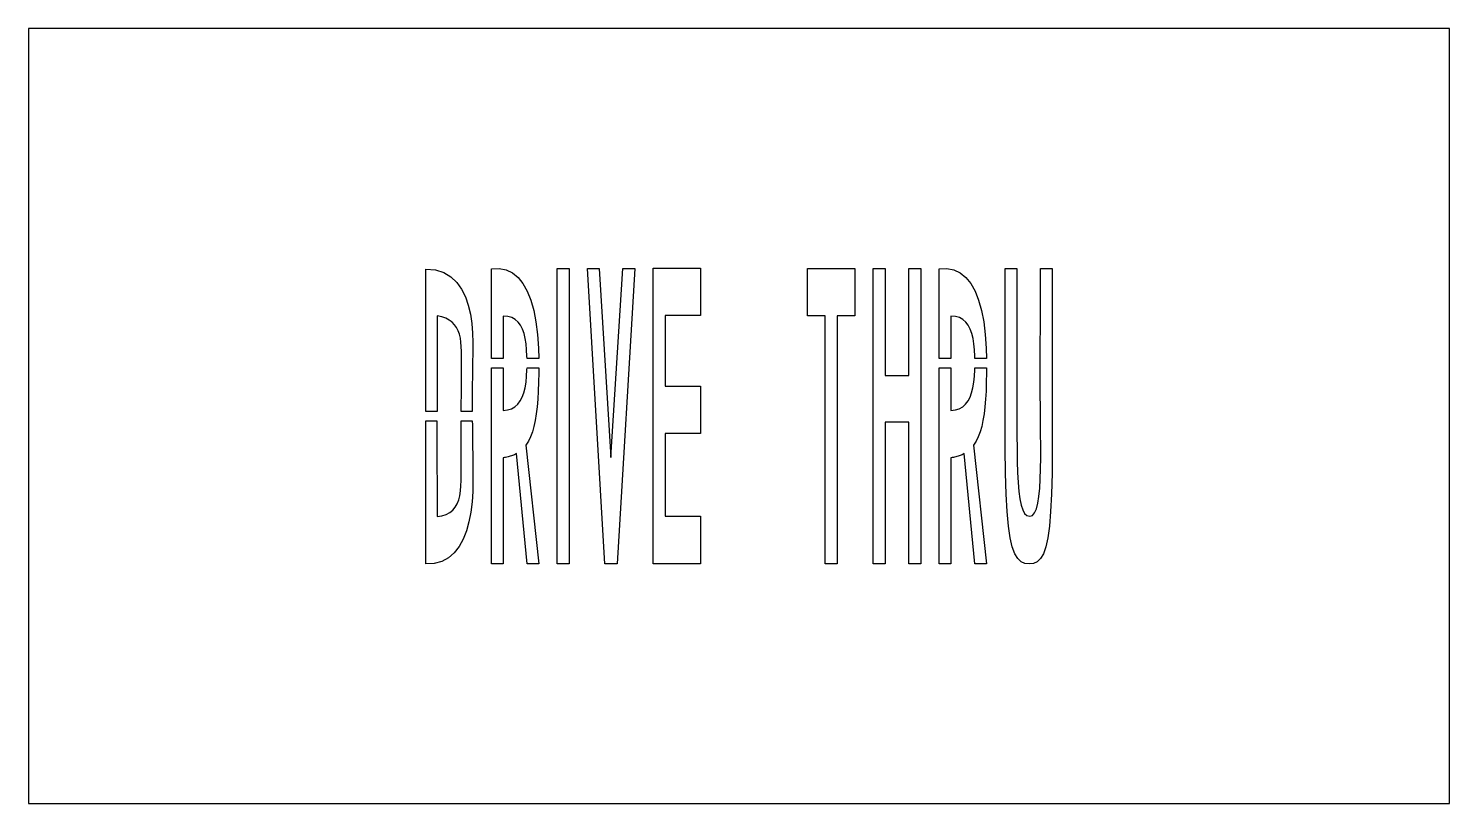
# Model space of a CAD drawing. Extents: x 0 to 77, y 0 to 42.
import ezdxf

# ---------------------------------------------------------------- set-up
doc = ezdxf.new("R2010")
doc.units = 0
doc.layers.add('CUT', color=7, linetype='Continuous')
doc.layers.add('OUTSIDE', color=1, linetype='Continuous')

msp = doc.modelspace()

# ---------------------------------------------------------------- linework, layer by layer
at = {"layer": 'CUT'}
for points in [[(23.9488, 26.5112), (24.024, 26.0072), (24.0688, 25.4952), (24.0864, 24.988), (24.0832, 24.4968), (24.0672, 23.8168), (24.056, 23.1944), (24.0496, 22.6152), (24.0464, 22.068), (24.0464, 21.5416), (24.0473, 21.2422), (23.4522, 21.2422), (23.4528, 21.5336), (23.456, 22.2952), (23.4576, 23.0088), (23.4592, 23.6376), (23.4608, 24.1464), (23.4608, 24.5), (23.4544, 24.7576), (23.4368, 24.9976), (23.4032, 25.2216), (23.3552, 25.4296), (23.288, 25.62), (23.2, 25.7928), (23.0896, 25.9464), (22.9568, 26.0824), (22.7968, 26.2008), (22.6112, 26.2984), (22.3936, 26.3752), (22.1456, 26.4344), (22.1456, 25.5272), (22.144, 24.62), (22.1424, 23.7128), (22.1408, 22.8056), (22.1392, 21.8984), (22.138, 21.2422), (21.5232, 21.2422), (21.5232, 22.3064), (21.5232, 23.6376), (21.5232, 24.9688), (21.5232, 26.3), (21.5232, 27.6312), (21.5232, 28.9624), (22.0528, 28.9144), (22.5072, 28.7688), (22.8912, 28.5384), (23.2112, 28.236), (23.4704, 27.8712), (23.6768, 27.4536), (23.8336, 26.9976)], [(27.2208, 27.2792), (27.3776, 26.7224), (27.4992, 26.1), (27.5856, 25.4152), (27.6368, 24.6696), (27.648, 24.1078), (27.0145, 24.1078), (27.0128, 24.2376), (26.9952, 24.5848), (26.9648, 24.9064), (26.9184, 25.2024), (26.8544, 25.4712), (26.7696, 25.7096), (26.664, 25.916), (26.5328, 26.0904), (26.3744, 26.228), (26.1888, 26.3288), (25.9712, 26.3896), (25.7216, 26.4104), (25.7216, 25.9848), (25.7216, 25.5592), (25.7216, 25.1336), (25.7216, 24.708), (25.7216, 24.2824), (25.7216, 24.1078), (25.0864, 24.1078), (25.0864, 24.9864), (25.0864, 26.3192), (25.0864, 27.652), (25.0864, 28.9816), (25.504, 28.9992), (25.8848, 28.9224), (26.2256, 28.7576), (26.5296, 28.5064), (26.7968, 28.1736), (27.0272, 27.764)], [(29.2928, 28.988), (29.2928, 12.988), (28.6528, 12.988), (28.6528, 28.988)], [(32.8528, 28.9944), (31.9072, 12.988), (31.2384, 12.988), (30.2928, 28.9944), (30.9152, 28.9944), (31.5616, 18.7512), (32.2064, 28.9944)], [(36.4144, 22.612), (36.4144, 20.052), (34.4928, 20.052), (34.4928, 15.572), (36.4144, 15.572), (36.4144, 12.988), (33.8528, 12.988), (33.8528, 29.012), (36.4144, 29.012), (36.4144, 26.452), (34.4928, 26.452), (34.4928, 22.612)], [(43.1744, 12.988), (43.1744, 26.428), (42.2144, 26.428), (42.2144, 28.988), (44.776, 28.988), (44.776, 26.428), (43.8144, 26.428), (43.8144, 12.988)], [(47.7056, 28.9864), (48.3472, 28.9864), (48.3472, 12.988), (47.7056, 12.988), (47.7056, 20.6664), (46.4192, 20.6664), (46.4192, 12.988), (45.776, 12.988), (45.776, 28.9864), (46.4192, 28.9864), (46.4192, 23.1992), (47.7056, 23.1992)], [(51.4816, 27.2792), (51.6384, 26.7224), (51.76, 26.1), (51.8464, 25.4152), (51.8976, 24.6696), (51.9088, 24.1078), (51.2753, 24.1078), (51.2736, 24.2376), (51.256, 24.5848), (51.2256, 24.9064), (51.1792, 25.2024), (51.1152, 25.4712), (51.0304, 25.7096), (50.9248, 25.916), (50.7936, 26.0904), (50.6352, 26.228), (50.4496, 26.3288), (50.232, 26.3896), (49.9824, 26.4104), (49.9824, 25.9848), (49.9824, 25.5592), (49.9824, 25.1336), (49.9824, 24.708), (49.9824, 24.2824), (49.9824, 24.1078), (49.3472, 24.1078), (49.3472, 24.9864), (49.3472, 26.3192), (49.3472, 27.652), (49.3472, 28.9816), (49.7648, 28.9992), (50.1456, 28.9224), (50.4864, 28.7576), (50.7904, 28.5064), (51.0576, 28.1736), (51.288, 27.764)], [(53.5488, 24.8456), (53.5504, 24.3144), (53.5504, 23.7176), (53.5504, 23.06), (53.552, 22.3464), (53.5536, 21.5816), (53.5536, 20.7672), (53.5568, 19.9608), (53.5632, 19.22), (53.5744, 18.5432), (53.5952, 17.932), (53.624, 17.388), (53.664, 16.9144), (53.7184, 16.508), (53.7872, 16.1736), (53.8736, 15.9128), (53.9776, 15.724), (54.104, 15.6088), (54.2512, 15.5704), (54.3968, 15.6168), (54.5184, 15.7544), (54.616, 15.9736), (54.6928, 16.2728), (54.7504, 16.644), (54.792, 17.0808), (54.8208, 17.5784), (54.8368, 18.1304), (54.8448, 18.7304), (54.8448, 19.3736), (54.84, 20.0552), (54.8336, 20.7672), (54.8288, 21.4648), (54.8256, 22.156), (54.824, 22.8312), (54.8224, 23.476), (54.8224, 24.0856), (54.824, 24.6456), (54.8256, 25.148), (54.8288, 25.5816), (54.8304, 25.9368), (54.832, 28.988), (54.8336, 28.988), (55.4704, 28.988), (55.4688, 25.8744), (55.4672, 25.492), (55.4656, 25.0328), (55.4656, 24.5096), (55.4656, 23.9368), (55.4656, 23.3256), (55.4672, 22.6888), (55.4688, 22.0424), (55.472, 21.3976), (55.4752, 20.7672), (55.4768, 19.228), (55.464, 17.9), (55.4336, 16.7688), (55.3856, 15.8184), (55.3184, 15.036), (55.2304, 14.404), (55.1216, 13.9096), (54.9904, 13.5384), (54.8368, 13.276), (54.656, 13.1064), (54.4512, 13.0152), (54.2192, 12.988), (53.9872, 13.0152), (53.7808, 13.1064), (53.6, 13.276), (53.4432, 13.5384), (53.3088, 13.9096), (53.1968, 14.404), (53.1056, 15.036), (53.0336, 15.8184), (52.9792, 16.7688), (52.9424, 17.9), (52.92, 19.228), (52.9136, 20.7672), (52.9136, 28.988), (53.5504, 28.988), (53.5488, 26.0056), (53.5488, 25.6952), (53.5488, 25.308)], [(27.5632, 21.4952), (27.5168, 21.1112), (27.4592, 20.756), (27.3888, 20.4312), (27.304, 20.1352), (27.2032, 19.868), (27.088, 19.6296), (26.9536, 19.4184), (27.648, 12.988), (27.016, 12.988), (26.4432, 18.9592), (26.392, 18.932), (26.3376, 18.9048), (26.2832, 18.8808), (26.2272, 18.8568), (26.1696, 18.836), (26.1104, 18.8168), (26.0496, 18.7992), (25.9872, 18.7832), (25.9232, 18.7688), (25.8576, 18.756), (25.7904, 18.7448), (25.7216, 18.7352), (25.7216, 18.2568), (25.7216, 17.7784), (25.72, 17.2984), (25.72, 16.82), (25.72, 16.3416), (25.7184, 15.8616), (25.7184, 15.3832), (25.7168, 14.9032), (25.7168, 14.4248), (25.7168, 13.9448), (25.7168, 13.4664), (25.7168, 12.988), (25.664, 12.988), (25.6112, 12.988), (25.5584, 12.988), (25.5056, 12.988), (25.4528, 12.988), (25.4016, 12.988), (25.3488, 12.988), (25.296, 12.988), (25.2448, 12.988), (25.192, 12.988), (25.1392, 12.988), (25.0864, 12.988), (25.0864, 14.3192), (25.0864, 15.6504), (25.0864, 16.9832), (25.0864, 18.316), (25.0864, 19.6504), (25.0864, 20.9848), (25.0864, 22.3192), (25.0864, 23.6058), (25.7216, 23.6058), (25.7216, 23.4312), (25.7216, 23.0056), (25.7216, 22.58), (25.7216, 22.1544), (25.7216, 21.7288), (25.7216, 21.3032), (25.9632, 21.3272), (26.176, 21.3912), (26.36, 21.4952), (26.5168, 21.6376), (26.648, 21.8136), (26.7568, 22.0216), (26.8448, 22.2632), (26.912, 22.532), (26.96, 22.8296), (26.9936, 23.1528), (27.0128, 23.5), (27.0142, 23.6058), (27.6512, 23.6058), (27.6496, 23.3336), (27.64, 22.828), (27.624, 22.3528), (27.5984, 21.908)], [(51.8592, 21.908), (51.824, 21.4952), (51.7776, 21.1112), (51.72, 20.756), (51.6496, 20.4312), (51.5648, 20.1352), (51.464, 19.868), (51.3488, 19.6296), (51.2144, 19.4184), (51.9088, 12.988), (51.2768, 12.988), (50.704, 18.9592), (50.6528, 18.932), (50.5984, 18.9048), (50.544, 18.8808), (50.488, 18.8568), (50.4304, 18.836), (50.3712, 18.8168), (50.3104, 18.7992), (50.248, 18.7832), (50.184, 18.7688), (50.1184, 18.756), (50.0512, 18.7448), (49.9824, 18.7352), (49.9824, 18.2568), (49.9824, 17.7784), (49.9808, 17.2984), (49.9808, 16.82), (49.9808, 16.3416), (49.9792, 15.8616), (49.9792, 15.3832), (49.9776, 14.9032), (49.9776, 14.4248), (49.9776, 13.9448), (49.9776, 13.4664), (49.9776, 12.988), (49.9248, 12.988), (49.872, 12.988), (49.8192, 12.988), (49.7664, 12.988), (49.7136, 12.988), (49.6624, 12.988), (49.6096, 12.988), (49.5568, 12.988), (49.5056, 12.988), (49.4528, 12.988), (49.4, 12.988), (49.3472, 12.988), (49.3472, 14.3192), (49.3472, 15.6504), (49.3472, 16.9832), (49.3472, 18.316), (49.3472, 19.6504), (49.3472, 20.9848), (49.3472, 22.3192), (49.3472, 23.6058), (49.9824, 23.6058), (49.9824, 23.4312), (49.9824, 23.0056), (49.9824, 22.58), (49.9824, 22.1544), (49.9824, 21.7288), (49.9824, 21.3032), (50.224, 21.3272), (50.4368, 21.3912), (50.6208, 21.4952), (50.7776, 21.6376), (50.9088, 21.8136), (51.0176, 22.0216), (51.1056, 22.2632), (51.1728, 22.532), (51.2208, 22.8296), (51.2544, 23.1528), (51.2736, 23.5), (51.275, 23.6058), (51.912, 23.6058), (51.9104, 23.3336), (51.9008, 22.828), (51.8848, 22.3528)], [(24.072, 18.82), (24.0784, 18.1768), (24.0832, 17.4728), (24.0736, 16.9048), (24.0368, 16.3416), (23.968, 15.7928), (23.8672, 15.268), (23.7296, 14.7752), (23.552, 14.324), (23.3344, 13.924), (23.072, 13.5816), (22.7616, 13.308), (22.4032, 13.1128), (21.9904, 13.0024), (21.5232, 12.988), (21.5232, 14.3192), (21.5232, 15.6504), (21.5232, 16.9816), (21.5232, 18.3128), (21.5232, 19.644), (21.5232, 20.7402), (22.1372, 20.7402), (22.136, 20.084), (22.136, 19.1768), (22.136, 18.2696), (22.1376, 17.3624), (22.1408, 16.4552), (22.1456, 15.548), (22.408, 15.588), (22.6352, 15.66), (22.8272, 15.7624), (22.9904, 15.8936), (23.1232, 16.0536), (23.2288, 16.2392), (23.312, 16.4488), (23.3728, 16.6824), (23.4128, 16.9368), (23.4368, 17.2104), (23.4464, 17.5032), (23.4416, 17.8104), (23.4416, 17.9224), (23.4432, 18.2328), (23.4448, 18.708), (23.4464, 19.3096), (23.4496, 20.0056), (23.4512, 20.7402), (24.0506, 20.7402), (24.0528, 20.5048), (24.0592, 19.972), (24.0656, 19.4152)]]:
    msp.add_lwpolyline(points, close=True, dxfattribs=at)
at = {"layer": 'OUTSIDE'}
msp.add_lwpolyline([(0, 0), (77, 0), (77, 42), (0, 42)], close=True, dxfattribs=at)

doc.saveas('drawing.dxf')
